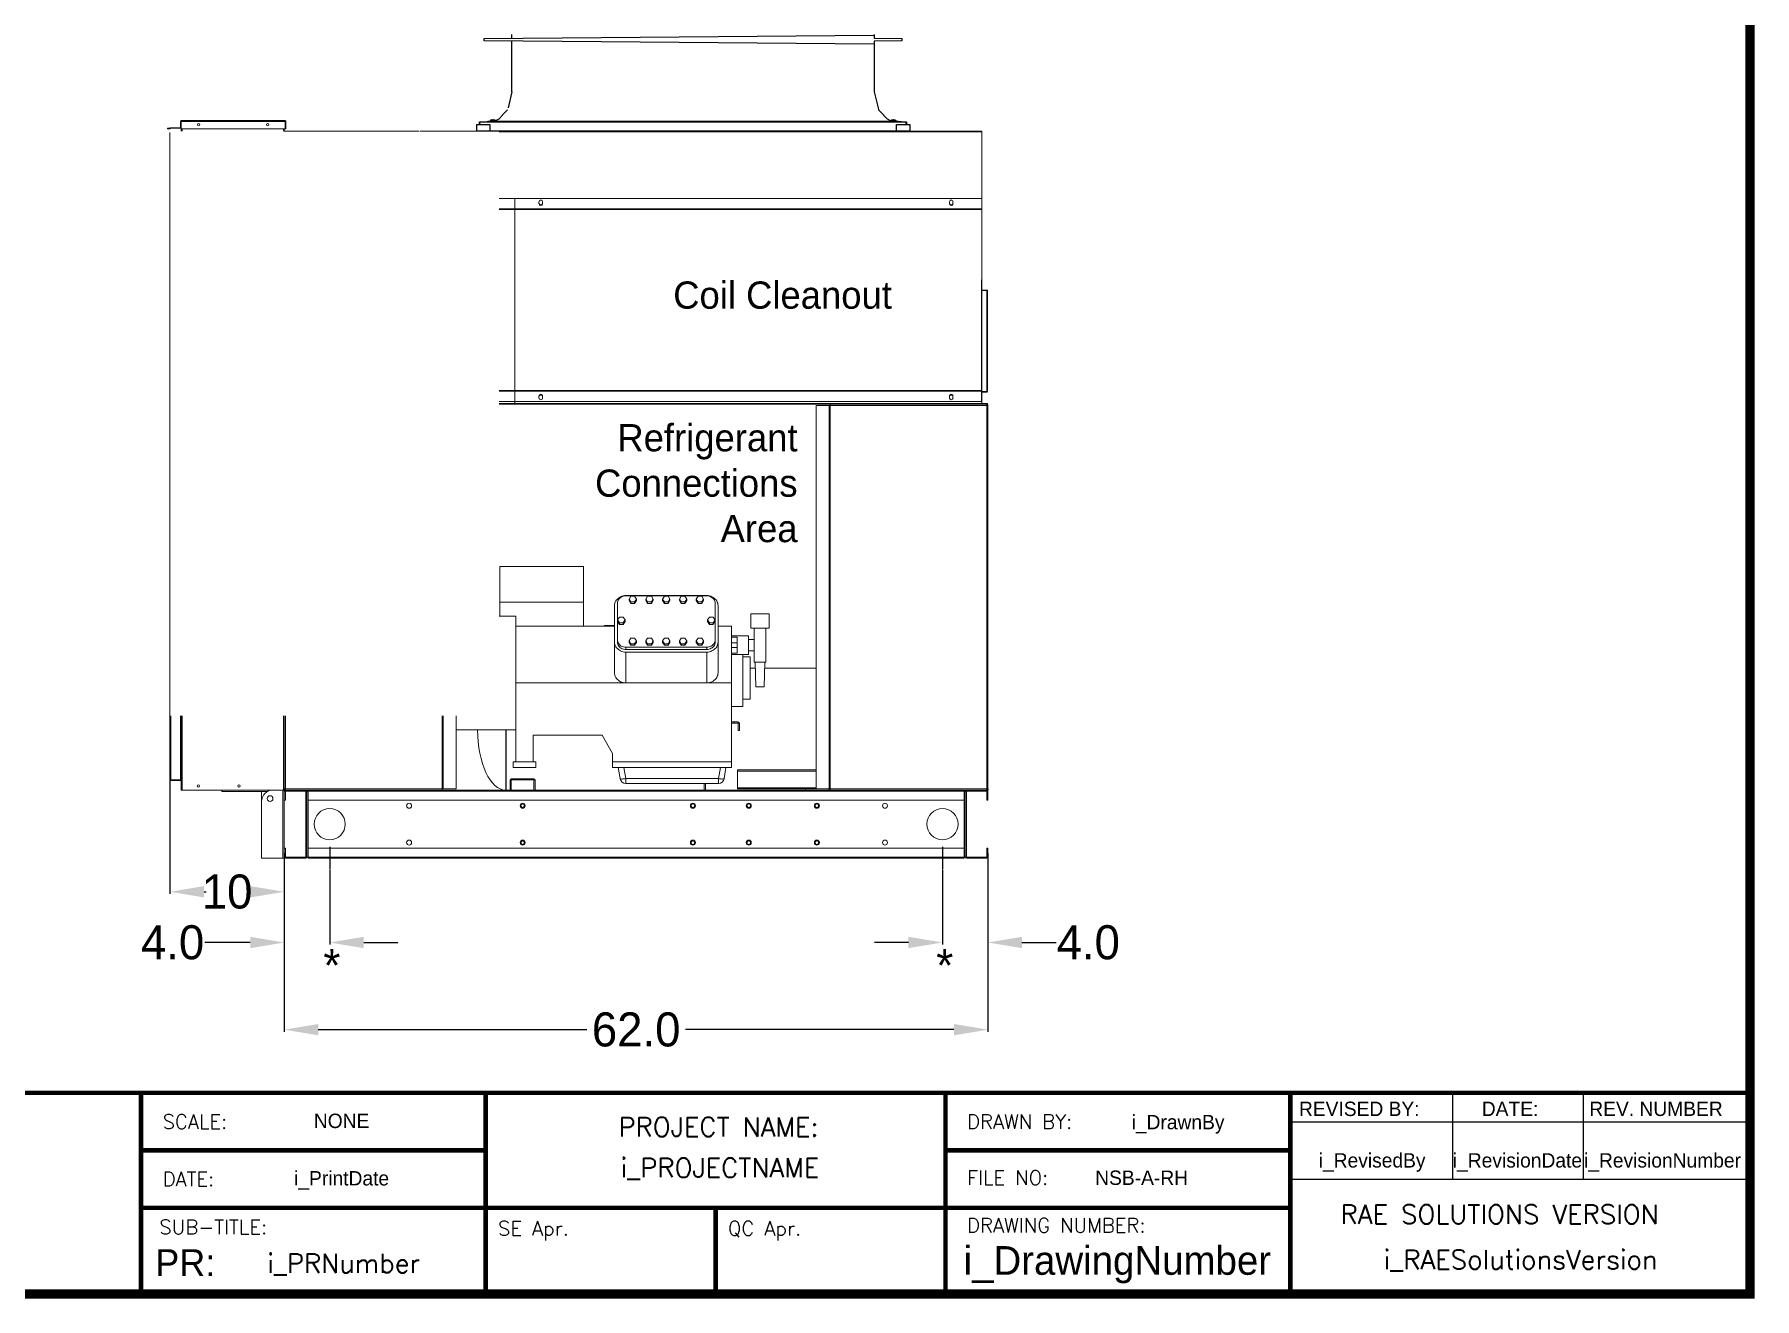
# Model space of a CAD drawing. Header units: inches. Extents: x 660 to 993, y -260 to -49.
# Drawn here: x 838.3 to 989.9, y -255.2 to -143.8 of the extents above; entities that cross this region are included whole.
import ezdxf
from ezdxf.enums import TextEntityAlignment as Align

# ---------------------------------------------------------------- set-up
doc = ezdxf.new("R2010")
doc.units = ezdxf.units.IN
doc.header["$MEASUREMENT"] = 0
doc.header["$PDSIZE"] = -1
doc.layers.add('L48', color=7, linetype='Continuous')
doc.styles.add('SIMPLEX', font='SIMPLEX')
doc.dimstyles.get("Standard").update_dxf_attribs({"dimtxt": 3, "dimasz": 3, "dimexe": 0.18, "dimexo": 0.0625, "dimgap": 0.09, "dimtad": 0, "dimtih": 1, "dimtoh": 1, "dimdec": 1, "dimzin": 0, "dimdsep": 46, "dimtxsty": 'Standard', "dimcen": 0.09, "dimadec": 0, "dimazin": 0, "dimtfac": 1, "dimtdec": 1, "dimtofl": 0, "dimtmove": 0, "dimatfit": 3, "dimfxl": 1, "dimtolj": 1, "dimtzin": 0, "dimarcsym": 0})

# ---------------------------------------------------------------- blocks, each defined once
blk = doc.blocks.new('*D20')
at = {"color": 0, "lineweight": -2}
for p, q in [((860.34, -215.98), (860.34, -231.7)), ((922.33, -215.98), (922.33, -231.7)), ((863.34, -231.52), (887, -231.52)), ((919.33, -231.52), (895.68, -231.52))]:
    blk.add_line(p, q, dxfattribs=at)
at = {"color": 0}
for points in [[(863.34, -231.02), (863.34, -232.02), (860.34, -231.52)], [(919.33, -231.02), (919.33, -232.02), (922.33, -231.52)]]:
    blk.add_solid(points, dxfattribs=at)
at = {"layer": 'Defpoints', "color": 0}
for p in [(860.34, -215.92), (922.33, -215.92), (860.34, -231.52)]:
    blk.add_point(p, dxfattribs=at)
at = {"color": 0, "insert": (891.34, -231.52), "char_height": 3, "attachment_point": 5}
blk.add_mtext('\\A1;62.0', dxfattribs=at)
blk = doc.blocks.new('*D21')
at = {"color": 0, "lineweight": -2}
for p, q in [((860.34, -216.47), (860.34, -224.02)), ((864.34, -217.47), (864.34, -224.02)), ((857.34, -223.84), (853.34, -223.84)), ((867.34, -223.84), (870.34, -223.84))]:
    blk.add_line(p, q, dxfattribs=at)
at = {"color": 0}
for points in [[(857.34, -223.34), (857.34, -224.34), (860.34, -223.84)], [(867.34, -223.34), (867.34, -224.34), (864.34, -223.84)]]:
    blk.add_solid(points, dxfattribs=at)
at = {"layer": 'Defpoints', "color": 0}
for p in [(860.34, -216.41), (864.34, -217.41), (860.34, -223.84)]:
    blk.add_point(p, dxfattribs=at)
at = {"color": 0, "insert": (850.5, -223.84), "char_height": 3, "attachment_point": 5}
blk.add_mtext('\\A1;4.0', dxfattribs=at)
blk = doc.blocks.new('*D22')
at = {"color": 0, "lineweight": -2}
for p, q in [((922.33, -216.37), (922.33, -224.02)), ((918.33, -217.47), (918.33, -224.02)), ((915.33, -223.84), (912.33, -223.84)), ((925.33, -223.84), (928.33, -223.84))]:
    blk.add_line(p, q, dxfattribs=at)
at = {"color": 0}
for points in [[(915.33, -223.34), (915.33, -224.34), (918.33, -223.84)], [(925.33, -223.34), (925.33, -224.34), (922.33, -223.84)]]:
    blk.add_solid(points, dxfattribs=at)
at = {"layer": 'Defpoints', "color": 0}
for p in [(922.33, -216.31), (918.33, -217.41), (922.33, -223.84)]:
    blk.add_point(p, dxfattribs=at)
at = {"color": 0, "insert": (931.17, -223.84), "char_height": 3, "attachment_point": 5}
blk.add_mtext('\\A1;4.0', dxfattribs=at)
blk = doc.blocks.new('*D23')
at = {"color": 0, "lineweight": -2}
for p, q in [((850.27, -209.57), (850.27, -219.55)), ((860.34, -216.47), (860.34, -219.55)), ((853.27, -219.37), (853.46, -219.37)), ((857.34, -219.37), (857.14, -219.37))]:
    blk.add_line(p, q, dxfattribs=at)
at = {"color": 0}
for points in [[(853.27, -218.87), (853.27, -219.87), (850.27, -219.37)], [(857.34, -218.87), (857.34, -219.87), (860.34, -219.37)]]:
    blk.add_solid(points, dxfattribs=at)
at = {"layer": 'Defpoints', "color": 0}
for p in [(850.27, -209.51), (860.34, -216.41), (850.27, -219.37)]:
    blk.add_point(p, dxfattribs=at)
at = {"color": 0, "insert": (855.3, -219.37), "char_height": 3, "attachment_point": 5}
blk.add_mtext('\\A1;10', dxfattribs=at)

msp = doc.modelspace()

# ---------------------------------------------------------------- linework, layer by layer
at = {"color": 7, "lineweight": 25}
for p, q in [((989.47, -254.81), (989.47, -52.31)), ((847.72, -237.09), (948.97, -237.09)), ((847.72, -254.81), (847.72, -237.09)), ((878.09, -237.09), (878.09, -254.81)), ((918.59, -237.09), (918.59, -247.22)), ((948.97, -237.09), (948.97, -254.81)), ((948.97, -237.09), (989.47, -237.09)), ((948.97, -237.09), (948.97, -239.63)), ((963.26, -237.09), (963.26, -244.69)), ((974.77, -237.09), (974.77, -244.69)), ((948.97, -239.63), (989.47, -239.63)), ((878.09, -242.16), (847.72, -242.16)), ((918.59, -242.16), (948.97, -242.16)), ((918.59, -247.22), (918.59, -242.16)), ((948.97, -244.69), (989.47, -244.69)), ((948.97, -247.22), (847.72, -247.22)), ((898.34, -247.22), (898.34, -254.81)), ((918.59, -247.22), (918.59, -254.81))]:
    msp.add_line(p, q, dxfattribs=at)
at = {"color": 7, "linetype": 'Continuous', "lineweight": 25}
for p, q in [((877.95, -144.18), (912.32, -143.88)), ((880.39, -144.16), (880.39, -143.83)), ((912.32, -143.83), (912.32, -144.16)), ((877.95, -144.4), (877.95, -144.18)), ((912.32, -144.7), (877.95, -144.4)), ((880.39, -148.88), (880.39, -144.42)), ((912.32, -144.16), (914.76, -144.18)), ((914.76, -144.4), (912.32, -144.42)), ((912.32, -144.42), (912.32, -148.88)), ((914.76, -144.18), (914.76, -144.4)), ((880.39, -148.88), (880.06, -150.31)), ((912.32, -148.88), (912.65, -150.31)), ((877.55, -151.54), (877.63, -151.54)), ((877.55, -151.71), (877.55, -151.55)), ((877.57, -151.71), (877.57, -151.55)), ((877.63, -151.54), (878.28, -151.53)), ((878.28, -151.54), (878.28, -151.46)), ((878.28, -151.46), (879.02, -151.46)), ((878.28, -151.54), (878.29, -151.54)), ((878.29, -151.54), (878.34, -151.54)), ((878.48, -151.46), (878.48, -151.43)), ((878.48, -151.43), (878.88, -151.43)), ((878.63, -151.34), (878.63, -151.34)), ((878.88, -151.43), (878.94, -151.43)), ((879.23, -151.28), (878.94, -151.43)), ((878.94, -151.43), (878.95, -151.46)), ((879.02, -151.46), (879.14, -151.46)), ((879.14, -151.46), (879.14, -151.54)), ((913.56, -151.5), (879.14, -151.5)), ((879.14, -151.53), (913.56, -151.53)), ((879.57, -150.94), (879.23, -151.28)), ((879.55, -150.94), (880.02, -150.48)), ((912.65, -150.31), (912.69, -150.48)), ((912.69, -150.48), (913.16, -150.94)), ((913.47, -151.28), (913.14, -150.94)), ((913.76, -151.43), (913.47, -151.28)), ((913.56, -151.54), (913.56, -151.46)), ((913.56, -151.46), (914.3, -151.46)), ((913.76, -151.46), (913.76, -151.43)), ((913.76, -151.43), (914.16, -151.43)), ((913.89, -151.34), (913.89, -151.34)), ((913.9, -151.34), (913.9, -151.34)), ((913.95, -151.35), (913.95, -151.34)), ((913.98, -151.34), (913.98, -151.35)), ((914.05, -151.34), (914.05, -151.34)), ((914.08, -151.34), (914.07, -151.34)), ((914.07, -151.34), (914.07, -151.35)), ((914.08, -151.35), (914.08, -151.34)), ((914.09, -151.34), (914.09, -151.34)), ((914.09, -151.34), (914.09, -151.35)), ((914.16, -151.43), (914.23, -151.43)), ((914.23, -151.43), (914.23, -151.46)), ((914.3, -151.46), (914.43, -151.46)), ((914.36, -151.54), (914.42, -151.54)), ((914.42, -151.54), (914.42, -151.54)), ((914.43, -151.46), (914.43, -151.54)), ((914.43, -151.53), (915.07, -151.54)), ((915.07, -151.54), (915.16, -151.54)), ((915.13, -151.71), (915.14, -151.55)), ((915.16, -151.55), (915.15, -151.71)), ((915.16, -151.54), (915.16, -151.55)), ((877.26, -151.77), (877.26, -152.36)), ((877.26, -151.77), (878.44, -151.77)), ((878.44, -152.36), (877.26, -152.36)), ((878.44, -151.77), (878.44, -152.36)), ((914.27, -152.36), (878.44, -152.36)), ((879.32, -151.77), (879.32, -151.77)), ((914.27, -152.36), (914.27, -151.77)), ((914.27, -151.77), (915.45, -151.77)), ((915.45, -152.36), (914.27, -152.36)), ((915.45, -151.77), (915.45, -152.36))]:
    msp.add_line(p, q, dxfattribs=at)
at = {"color": 7}
for p, q in [((864.34, -215.41), (864.34, -217.41)), ((918.33, -215.41), (918.33, -217.41))]:
    msp.add_line(p, q, dxfattribs=at)
at = {"color": 7, "lineweight": 25}
for points, const_width in [([(665.47, -254.81), (989.47, -254.81), (989.47, -52.31), (665.47, -52.31), (665.47, -254.81)], 0.81), ([(989.47, -237.09), (746.47, -237.09), (746.47, -254.81)], 0.405), ([(847.72, -237.09), (847.72, -254.81)], 0.405), ([(878.09, -237.09), (878.09, -254.81)], 0.405), ([(918.59, -237.09), (918.59, -254.81)], 0.405), ([(948.97, -254.81), (948.97, -237.09), (989.47, -237.09)], 0.405), ([(878.09, -242.16), (847.72, -242.16)], 0.405), ([(948.97, -242.16), (918.59, -242.16), (918.59, -254.81)], 0.405), ([(948.97, -247.22), (847.72, -247.22)], 0.405), ([(898.34, -247.22), (898.34, -254.81)], 0.405)]:
    msp.add_lwpolyline(points, dxfattribs=dict(at, const_width=const_width))
at = {"color": 7, "linetype": 'Continuous', "lineweight": 25}
for centre, radius, start, end in [((878.71, -151.64), 0.316, 111.9486, 137.4745), ((878.71, -151.64), 0.316, 42.5255, 68.0156), ((915.09, -151.71), 0.0591, 270, 359)]:
    msp.add_arc(centre, radius, start, end, dxfattribs=at)
for points, knots in [([(877.55, -151.55), (877.55, -151.54), (877.55, -151.54), (877.55, -151.54), (877.55, -151.54)], [0, 0, 0, 0, 0.999997, 1, 1, 1, 1]), ([(877.55, -151.55), (877.55, -151.55), (877.55, -151.55), (877.56, -151.55), (877.56, -151.55), (877.57, -151.55)], [0, 0, 0, 0, 0.5, 0.5, 1, 1, 1, 1]), ([(878.34, -151.54), (878.37, -151.54), (878.4, -151.54), (878.44, -151.54), (878.45, -151.54), (878.47, -151.54), (878.48, -151.54), (878.51, -151.54), (878.53, -151.54), (878.57, -151.54), (878.58, -151.54), (878.6, -151.54), (878.61, -151.54), (878.65, -151.54), (878.67, -151.54), (878.7, -151.54), (878.72, -151.54), (878.74, -151.54), (878.75, -151.54), (878.79, -151.54), (878.81, -151.54), (878.84, -151.54), (878.85, -151.54), (878.87, -151.54), (878.89, -151.54), (878.92, -151.54), (878.94, -151.54), (878.98, -151.54), (878.99, -151.54), (879.03, -151.54), (879.04, -151.54), (879.07, -151.54), (879.08, -151.54), (879.11, -151.54), (879.11, -151.54), (879.13, -151.54), (879.14, -151.54), (879.14, -151.54), (879.14, -151.54), (879.14, -151.54)], [0, 0, 0, 0, 0.125, 0.125, 0.15625, 0.15625, 0.1875, 0.1875, 0.25, 0.25, 0.28125, 0.28125, 0.3125, 0.3125, 0.375, 0.375, 0.40625, 0.40625, 0.4375, 0.4375, 0.5, 0.5, 0.53125, 0.53125, 0.5625, 0.5625, 0.625, 0.625, 0.6875, 0.6875, 0.75, 0.75, 0.8125, 0.8125, 0.875, 0.875, 0.9375, 0.9375, 1, 1, 1, 1]), ([(878.59, -151.35), (878.59, -151.35), (878.59, -151.35), (878.59, -151.35), (878.59, -151.35), (878.6, -151.34), (878.61, -151.34), (878.62, -151.34), (878.62, -151.34)], [0, 0, 0, 0, 0.014816, 0.128804, 0.369196, 0.609467, 0.853324, 1, 1, 1, 1]), ([(878.63, -151.34), (878.63, -151.34), (878.63, -151.34), (878.63, -151.34), (878.62, -151.34), (878.62, -151.34), (878.62, -151.34)], [0, 0, 0, 0, 0.327625, 0.645743, 0.962962, 1, 1, 1, 1]), ([(878.63, -151.34), (878.63, -151.34), (878.63, -151.34), (878.64, -151.35), (878.65, -151.35), (878.66, -151.35), (878.67, -151.35), (878.69, -151.34), (878.69, -151.34), (878.7, -151.34)], [0, 0, 0, 0, 0.095307, 0.250124, 0.40119, 0.547904, 0.692937, 0.839576, 1, 1, 1, 1]), ([(878.73, -151.34), (878.72, -151.34), (878.72, -151.34), (878.71, -151.34), (878.7, -151.34), (878.7, -151.34)], [0, 0, 0, 0, 0.5, 0.5, 1, 1, 1, 1]), ([(878.73, -151.34), (878.73, -151.34), (878.74, -151.34), (878.75, -151.35), (878.77, -151.35), (878.78, -151.35), (878.79, -151.35), (878.79, -151.34), (878.79, -151.34), (878.79, -151.34)], [0, 0, 0, 0, 0.154655, 0.309459, 0.460521, 0.607228, 0.75226, 0.898895, 1, 1, 1, 1]), ([(878.8, -151.34), (878.8, -151.34), (878.8, -151.34), (878.79, -151.34), (878.79, -151.34), (878.79, -151.34)], [0, 0, 0, 0, 0.336266, 0.673008, 1, 1, 1, 1]), ([(878.79, -151.34), (878.79, -151.34), (878.79, -151.34), (878.79, -151.34), (878.79, -151.34)], [0, 0, 0, 0, 0.722606, 1, 1, 1, 1]), ([(878.8, -151.34), (878.81, -151.34), (878.82, -151.34), (878.83, -151.35), (878.83, -151.35), (878.83, -151.35), (878.83, -151.35)], [0, 0, 0, 0, 0.310012, 0.620284, 0.923072, 1, 1, 1, 1]), ([(913.57, -151.54), (913.57, -151.54), (913.57, -151.54), (913.62, -151.54), (913.72, -151.54), (913.85, -151.54), (914, -151.54), (914.14, -151.54), (914.24, -151.54), (914.31, -151.54), (914.34, -151.54), (914.36, -151.54)], [0, 0, 0, 0, 0.08774, 0.218186, 0.348637, 0.479093, 0.609552, 0.740009, 0.870464, 0.911349, 1, 1, 1, 1]), ([(913.76, -151.42), (913.77, -151.41), (913.8, -151.39), (913.84, -151.36), (913.87, -151.35), (913.88, -151.34)], [0, 0, 0, 0, 0.351375, 0.742096, 1, 1, 1, 1]), ([(913.88, -151.35), (913.88, -151.35), (913.88, -151.35), (913.88, -151.35), (913.89, -151.35), (913.9, -151.34), (913.91, -151.34), (913.91, -151.34)], [0, 0, 0, 0, 0.0732586, 0.3003068, 0.5247839, 0.751732, 1, 1, 1, 1]), ([(913.89, -151.34), (913.9, -151.34), (913.9, -151.34), (913.9, -151.34), (913.9, -151.34), (913.9, -151.34)], [0, 0, 0, 0, 0.352869, 0.706243, 1, 1, 1, 1]), ([(913.93, -151.34), (913.93, -151.34), (913.93, -151.34), (913.93, -151.34), (913.92, -151.34), (913.92, -151.34), (913.91, -151.34), (913.91, -151.34)], [0, 0, 0, 0, 0.246496, 0.493367, 0.733073, 0.972083, 1, 1, 1, 1]), ([(913.93, -151.34), (913.93, -151.34), (913.94, -151.34), (913.95, -151.35), (913.96, -151.35), (913.97, -151.35), (913.98, -151.35), (914, -151.34), (914, -151.34), (914.01, -151.34)], [0, 0, 0, 0, 0.145992, 0.292129, 0.434742, 0.573234, 0.710145, 0.848574, 1, 1, 1, 1]), ([(913.95, -151.34), (913.95, -151.34), (913.94, -151.34), (913.94, -151.34), (913.94, -151.34)], [0, 0, 0, 0, 0.874189, 1, 1, 1, 1]), ([(913.95, -151.34), (913.96, -151.34), (913.96, -151.34), (913.97, -151.34), (913.98, -151.34), (913.98, -151.34)], [0, 0, 0, 0, 0.5, 0.5, 1, 1, 1, 1]), ([(913.99, -151.34), (913.99, -151.34), (913.99, -151.34), (913.98, -151.34), (913.98, -151.34)], [0, 0, 0, 0, 0.095383, 1, 1, 1, 1]), ([(914.03, -151.34), (914.03, -151.34), (914.03, -151.34), (914.02, -151.34), (914.01, -151.34), (914.01, -151.34), (914.01, -151.34), (914.01, -151.34)], [0, 0, 0, 0, 0.246483, 0.493347, 0.733061, 0.972099, 1, 1, 1, 1]), ([(914.03, -151.34), (914.04, -151.34), (914.05, -151.34), (914.06, -151.35), (914.07, -151.35), (914.08, -151.35), (914.09, -151.35), (914.09, -151.34), (914.09, -151.34), (914.09, -151.34)], [0, 0, 0, 0, 0.175487, 0.351146, 0.522558, 0.601245, 0.767206, 0.93307, 1, 1, 1, 1]), ([(914.05, -151.34), (914.05, -151.34), (914.05, -151.34), (914.05, -151.34), (914.05, -151.34)], [0, 0, 0, 0, 0.874185, 1, 1, 1, 1]), ([(914.05, -151.34), (914.05, -151.34), (914.06, -151.34), (914.06, -151.34), (914.07, -151.34), (914.07, -151.34), (914.07, -151.34), (914.07, -151.34)], [0, 0, 0, 0, 0.2464974, 0.4933322, 0.7330389, 0.972083, 1, 1, 1, 1]), ([(914.08, -151.34), (914.08, -151.34), (914.08, -151.34), (914.08, -151.34), (914.09, -151.34), (914.09, -151.34)], [0, 0, 0, 0, 0.1143518, 0.9074961, 1, 1, 1, 1]), ([(914.09, -151.34), (914.1, -151.34), (914.1, -151.34), (914.1, -151.34), (914.1, -151.34)], [0, 0, 0, 0, 0.874699, 1, 1, 1, 1]), ([(914.09, -151.34), (914.09, -151.34), (914.09, -151.34), (914.09, -151.34), (914.09, -151.34)], [0, 0, 0, 0, 0.4996563, 1, 1, 1, 1]), ([(914.1, -151.34), (914.12, -151.35), (914.15, -151.36), (914.19, -151.39), (914.22, -151.42), (914.23, -151.43)], [0, 0, 0, 0, 0.327422, 0.724009, 1, 1, 1, 1]), ([(914.43, -151.54), (914.44, -151.54), (914.47, -151.54), (914.53, -151.54), (914.6, -151.54), (914.65, -151.54), (914.69, -151.54), (914.71, -151.54), (914.71, -151.54), (914.7, -151.54), (914.67, -151.54), (914.62, -151.54), (914.56, -151.54), (914.49, -151.54), (914.45, -151.54), (914.43, -151.54)], [0, 0, 0, 0, 0.056542, 0.140133, 0.223723, 0.307311, 0.390897, 0.474479, 0.500668, 0.584253, 0.667837, 0.751422, 0.835011, 0.918601, 1, 1, 1, 1]), ([(915.14, -151.55), (915.14, -151.55), (915.15, -151.55), (915.15, -151.55), (915.16, -151.55), (915.16, -151.55)], [0, 0, 0, 0, 0.5, 0.5, 1, 1, 1, 1]), ([(877.55, -151.71), (877.55, -151.72), (877.55, -151.73), (877.56, -151.74), (877.56, -151.75), (877.58, -151.76), (877.58, -151.76), (877.6, -151.77), (877.6, -151.77), (877.61, -151.77)], [0, 0, 0, 0, 0.25, 0.25, 0.5, 0.5, 0.75, 0.75, 1, 1, 1, 1]), ([(877.63, -151.77), (877.62, -151.77), (877.6, -151.77), (877.59, -151.76), (877.57, -151.74), (877.57, -151.72), (877.57, -151.71)], [0, 0, 0, 0, 0.250003, 0.500004, 0.750006, 1, 1, 1, 1]), ([(915.08, -151.77), (915.09, -151.77), (915.09, -151.77), (915.11, -151.76), (915.11, -151.76), (915.12, -151.75), (915.13, -151.74), (915.13, -151.73), (915.13, -151.72), (915.13, -151.71)], [0, 0, 0, 0, 0.25, 0.25, 0.5, 0.5, 0.75, 0.75, 1, 1, 1, 1])]:
    msp.add_open_spline(points, degree=3, knots=knots, dxfattribs=at)
for points in [[(913.89, -151.34), (913.89, -151.34), (913.88, -151.34), (913.88, -151.35)], [(877.57, -151.71), (877.56, -151.71), (877.55, -151.71), (877.55, -151.71)], [(915.15, -151.71), (915.15, -151.71), (915.15, -151.71), (915.13, -151.71)]]:
    msp.add_open_spline(points, degree=3, dxfattribs=at)
at = {"color": 7, "lineweight": 25}
msp.add_point((948.97, -254.81), dxfattribs=at)
at = {"layer": 'L48', "color": 7, "linetype": 'Continuous', "lineweight": 15}
for p, q in [((851.27, -151.49), (851.19, -151.49)), ((851.19, -152.02), (851.19, -151.49)), ((851.27, -151.49), (851.27, -151.41)), ((851.27, -151.41), (860.41, -151.41)), ((860.41, -151.49), (851.27, -151.49)), ((851.27, -152.16), (851.27, -151.49)), ((851.27, -152.02), (851.27, -151.49)), ((860.41, -151.41), (860.41, -151.49)), ((860.41, -151.49), (860.41, -152.16)), ((860.41, -151.49), (860.41, -152.16)), ((860.49, -151.49), (860.41, -151.49)), ((860.49, -151.49), (860.49, -152.16)), ((850.3, -152.06), (850.05, -152.08)), ((850.05, -152.08), (850.05, -152.15)), ((850.3, -152.14), (850.05, -152.15)), ((850.27, -152.47), (850.27, -209.51)), ((850.27, -152.47), (850.27, -209.51)), ((850.3, -152.06), (851.19, -152.03)), ((850.3, -152.06), (850.3, -152.14)), ((850.3, -152.14), (851.2, -152.1)), ((851.27, -152.02), (851.19, -152.02)), ((851.19, -152.03), (851.2, -152.1)), ((851.27, -151.55), (851.27, -151.55)), ((851.27, -152.36), (851.27, -152.02)), ((860.41, -152.16), (851.27, -152.16)), ((851.34, -152.16), (851.34, -152.36)), ((860.27, -152.16), (860.27, -152.36)), ((860.34, -152.16), (860.34, -152.36)), ((860.34, -152.36), (872.22, -152.36)), ((860.49, -152.16), (860.41, -152.16)), ((872.3, -152.36), (921.8, -152.36)), ((879.27, -152.41), (921.8, -152.41)), ((921.8, -152.41), (921.8, -152.36)), ((921.8, -166.42), (921.8, -152.41)), ((879.27, -158.27), (921.75, -158.27)), ((880.65, -158.27), (880.65, -176.36)), ((882.78, -158.57), (882.78, -158.76)), ((883.09, -158.76), (883.09, -158.57)), ((918.94, -158.57), (918.94, -158.76)), ((919.25, -158.76), (919.25, -158.57)), ((879.27, -159.2), (921.75, -159.2)), ((879.27, -159.2), (921.75, -159.2)), ((879.27, -159.2), (921.75, -159.2)), ((879.27, -159.25), (921.75, -159.25)), ((921.75, -165.45), (921.75, -166.37)), ((921.75, -166.37), (921.75, -166.42)), ((921.75, -166.37), (921.75, -166.37)), ((921.75, -166.42), (921.8, -166.42)), ((921.75, -166.42), (921.75, -175.2)), ((921.8, -166.35), (922.23, -166.35)), ((921.8, -166.4), (922.23, -166.4)), ((921.8, -166.4), (922.23, -166.4)), ((921.8, -166.42), (921.8, -175.2)), ((922.23, -166.4), (922.23, -166.35)), ((922.23, -175.3), (922.23, -166.4)), ((922.23, -166.4), (922.28, -166.4)), ((922.28, -166.4), (922.28, -175.3)), ((879.27, -175.2), (921.75, -175.2)), ((879.27, -175.25), (921.75, -175.25)), ((879.27, -175.25), (921.75, -175.25)), ((882.78, -175.68), (882.78, -175.87)), ((883.09, -175.87), (883.09, -175.68)), ((918.94, -175.68), (918.94, -175.87)), ((919.25, -175.87), (919.25, -175.68)), ((921.8, -175.2), (921.75, -175.2)), ((921.75, -175.2), (921.75, -175.25)), ((921.75, -175.25), (921.75, -175.25)), ((921.75, -175.25), (921.75, -176.17)), ((921.8, -176.36), (921.8, -175.2)), ((922.23, -175.3), (921.8, -175.3)), ((922.23, -175.3), (921.8, -175.3)), ((922.23, -175.35), (921.8, -175.35)), ((922.28, -175.3), (922.23, -175.3)), ((922.23, -175.35), (922.23, -175.3)), ((879.27, -176.17), (921.75, -176.17)), ((879.27, -176.36), (921.55, -176.36)), ((879.27, -176.36), (921.8, -176.36)), ((879.27, -176.41), (921.55, -176.41)), ((907.19, -210.31), (907.19, -176.52)), ((907.19, -176.52), (908.33, -176.52)), ((908.33, -176.52), (908.33, -210.31)), ((908.44, -176.52), (908.33, -176.52)), ((908.33, -210.31), (908.33, -176.52)), ((908.33, -176.52), (908.33, -176.52)), ((908.44, -176.41), (908.44, -176.52)), ((908.44, -176.52), (908.44, -210.31)), ((922.23, -176.52), (908.44, -176.52)), ((921.55, -176.36), (921.55, -176.41)), ((921.55, -176.36), (921.8, -176.36)), ((921.55, -176.41), (921.65, -176.41)), ((922.23, -176.41), (921.65, -176.41)), ((921.8, -176.35), (922.05, -176.35)), ((921.8, -176.36), (921.8, -176.41)), ((921.8, -176.36), (921.8, -176.36)), ((922.05, -176.35), (922.05, -176.41)), ((922.05, -176.35), (922.3, -176.35)), ((922.23, -176.41), (922.3, -176.41)), ((922.23, -176.51), (922.23, -176.41)), ((922.23, -176.41), (922.23, -176.41)), ((922.23, -176.52), (922.23, -210.31)), ((922.33, -176.52), (922.23, -176.52)), ((922.3, -176.35), (922.3, -176.41)), ((922.33, -176.52), (922.33, -210.31)), ((879.32, -190.7), (886.7, -190.7)), ((879.32, -193.84), (879.32, -190.7)), ((886.7, -193.84), (886.7, -190.7)), ((879.32, -195.1), (879.32, -193.84)), ((879.32, -193.84), (886.7, -193.84)), ((886.7, -195.98), (886.7, -193.84)), ((889.69, -193.96), (889.69, -197.16)), ((897.56, -193.28), (890.44, -193.28)), ((897.56, -193.29), (890.44, -193.29)), ((890.71, -193.58), (890.87, -193.33)), ((890.87, -193.83), (890.71, -193.58)), ((890.71, -193.58), (890.71, -193.71)), ((890.87, -193.96), (890.71, -193.71)), ((890.87, -193.33), (891.2, -193.33)), ((891.2, -193.83), (890.87, -193.83)), ((890.87, -193.83), (890.87, -193.96)), ((891.2, -193.96), (890.87, -193.96)), ((891.2, -193.33), (891.36, -193.58)), ((891.36, -193.58), (891.2, -193.83)), ((891.36, -193.71), (891.2, -193.96)), ((891.2, -193.83), (891.2, -193.96)), ((891.36, -193.58), (891.36, -193.71)), ((892.19, -193.58), (892.35, -193.33)), ((892.35, -193.83), (892.19, -193.58)), ((892.19, -193.58), (892.19, -193.71)), ((892.35, -193.96), (892.19, -193.71)), ((892.35, -193.33), (892.68, -193.33)), ((892.68, -193.83), (892.35, -193.83)), ((892.35, -193.83), (892.35, -193.96)), ((892.68, -193.96), (892.35, -193.96)), ((892.68, -193.33), (892.84, -193.58)), ((892.84, -193.58), (892.68, -193.83)), ((892.84, -193.71), (892.68, -193.96)), ((892.68, -193.83), (892.68, -193.96)), ((892.84, -193.58), (892.84, -193.71)), ((893.67, -193.58), (893.83, -193.33)), ((893.83, -193.83), (893.67, -193.58)), ((893.67, -193.58), (893.67, -193.71)), ((893.83, -193.96), (893.67, -193.71)), ((893.83, -193.33), (894.16, -193.33)), ((894.16, -193.83), (893.83, -193.83)), ((893.83, -193.83), (893.83, -193.96)), ((894.16, -193.96), (893.83, -193.96)), ((894.16, -193.33), (894.32, -193.58)), ((894.32, -193.58), (894.16, -193.83)), ((894.32, -193.71), (894.16, -193.96)), ((894.16, -193.83), (894.16, -193.96)), ((894.32, -193.58), (894.32, -193.71)), ((895.15, -193.58), (895.31, -193.33)), ((895.15, -193.58), (895.15, -193.71)), ((895.31, -193.83), (895.15, -193.58)), ((895.31, -193.96), (895.15, -193.71)), ((895.31, -193.33), (895.64, -193.33)), ((895.31, -193.83), (895.31, -193.96)), ((895.64, -193.83), (895.31, -193.83)), ((895.64, -193.96), (895.31, -193.96)), ((895.64, -193.33), (895.8, -193.58)), ((895.8, -193.58), (895.64, -193.83)), ((895.8, -193.71), (895.64, -193.96)), ((895.64, -193.83), (895.64, -193.96)), ((895.8, -193.58), (895.8, -193.71)), ((896.63, -193.58), (896.8, -193.33)), ((896.63, -193.58), (896.63, -193.71)), ((896.8, -193.83), (896.63, -193.58)), ((896.8, -193.96), (896.63, -193.71)), ((896.8, -193.33), (897.12, -193.33)), ((896.8, -193.83), (896.8, -193.96)), ((897.12, -193.83), (896.8, -193.83)), ((897.12, -193.96), (896.8, -193.96)), ((897.12, -193.33), (897.28, -193.58)), ((897.28, -193.58), (897.12, -193.83)), ((897.28, -193.71), (897.12, -193.96)), ((897.12, -193.83), (897.12, -193.96)), ((897.28, -193.58), (897.28, -193.71)), ((898.31, -197.16), (898.31, -193.96)), ((880.74, -195.1), (879.27, -195.1)), ((880.74, -200.17), (880.74, -195.1)), ((889.44, -194.16), (889.44, -197.36)), ((889.71, -195.42), (889.88, -195.17)), ((889.87, -195.67), (889.71, -195.42)), ((889.71, -195.42), (889.71, -195.56)), ((889.88, -195.17), (890.2, -195.17)), ((890.2, -195.17), (890.36, -195.42)), ((890.36, -195.42), (890.2, -195.67)), ((890.36, -195.42), (890.36, -195.56)), ((897.63, -195.42), (897.79, -195.17)), ((897.8, -195.67), (897.63, -195.42)), ((897.63, -195.42), (897.63, -195.56)), ((897.79, -195.17), (898.12, -195.17)), ((898.12, -195.17), (898.28, -195.42)), ((898.28, -195.42), (898.12, -195.67)), ((898.28, -195.42), (898.28, -195.56)), ((898.56, -197.36), (898.56, -194.16)), ((901.44, -194.89), (901.44, -196.14)), ((901.44, -194.89), (903.07, -194.89)), ((903.07, -196.14), (903.07, -194.89)), ((889.44, -195.98), (880.74, -195.98)), ((888.56, -195.92), (888.56, -195.98)), ((888.56, -195.92), (889.44, -195.92)), ((889.87, -195.81), (889.71, -195.56)), ((889.87, -195.67), (889.87, -195.81)), ((890.2, -195.67), (889.87, -195.67)), ((890.2, -195.81), (889.87, -195.81)), ((890.36, -195.56), (890.2, -195.81)), ((890.2, -195.67), (890.2, -195.81)), ((897.8, -195.81), (897.63, -195.56)), ((898.12, -195.67), (897.8, -195.67)), ((897.8, -195.67), (897.8, -195.81)), ((898.12, -195.81), (897.8, -195.81)), ((898.28, -195.56), (898.12, -195.81)), ((898.12, -195.67), (898.12, -195.81)), ((899.75, -195.98), (898.56, -195.98)), ((899.75, -200.96), (899.75, -195.98)), ((901.25, -196.83), (899.75, -196.83)), ((900.25, -196.94), (899.75, -196.94)), ((900.25, -196.94), (900.25, -197.43)), ((901.25, -196.83), (901.25, -198.46)), ((901.44, -196.14), (903.07, -196.14)), ((901.75, -197.31), (901.75, -196.14)), ((902.75, -199.14), (902.75, -196.14)), ((889.44, -197.36), (889.44, -200.07)), ((889.69, -197.16), (889.69, -197.36)), ((890.44, -197.82), (890.44, -198.03)), ((890.44, -197.82), (897.56, -197.82)), ((890.44, -198.03), (897.56, -198.03)), ((890.44, -198.25), (897.56, -198.25)), ((890.44, -198.25), (890.44, -200.96)), ((890.71, -197.27), (890.87, -197.02)), ((890.71, -197.27), (890.71, -197.4)), ((890.87, -197.52), (890.71, -197.27)), ((890.87, -197.65), (890.71, -197.4)), ((890.87, -197.02), (891.2, -197.02)), ((890.87, -197.52), (890.87, -197.65)), ((891.2, -197.52), (890.87, -197.52)), ((891.2, -197.65), (890.87, -197.65)), ((891.2, -197.02), (891.36, -197.27)), ((891.36, -197.27), (891.2, -197.52)), ((891.36, -197.4), (891.2, -197.65)), ((891.2, -197.52), (891.2, -197.65)), ((891.36, -197.27), (891.36, -197.4)), ((892.19, -197.27), (892.35, -197.02)), ((892.35, -197.52), (892.19, -197.27)), ((892.19, -197.27), (892.19, -197.4)), ((892.35, -197.65), (892.19, -197.4)), ((892.35, -197.02), (892.68, -197.02)), ((892.68, -197.52), (892.35, -197.52)), ((892.35, -197.52), (892.35, -197.65)), ((892.68, -197.65), (892.35, -197.65)), ((892.68, -197.02), (892.84, -197.27)), ((892.84, -197.27), (892.68, -197.52)), ((892.84, -197.4), (892.68, -197.65)), ((892.68, -197.52), (892.68, -197.65)), ((892.84, -197.27), (892.84, -197.4)), ((893.67, -197.27), (893.83, -197.02)), ((893.83, -197.52), (893.67, -197.27)), ((893.67, -197.27), (893.67, -197.4)), ((893.83, -197.65), (893.67, -197.4)), ((893.83, -197.02), (894.16, -197.02)), ((893.83, -197.52), (893.83, -197.65)), ((894.16, -197.52), (893.83, -197.52)), ((894.16, -197.65), (893.83, -197.65)), ((894.16, -197.02), (894.32, -197.27)), ((894.32, -197.27), (894.16, -197.52)), ((894.32, -197.4), (894.16, -197.65)), ((894.16, -197.52), (894.16, -197.65)), ((894.32, -197.27), (894.32, -197.4)), ((895.15, -197.27), (895.31, -197.02)), ((895.31, -197.52), (895.15, -197.27)), ((895.15, -197.27), (895.15, -197.4)), ((895.31, -197.65), (895.15, -197.4)), ((895.31, -197.02), (895.64, -197.02)), ((895.64, -197.52), (895.31, -197.52)), ((895.31, -197.52), (895.31, -197.65)), ((895.64, -197.65), (895.31, -197.65)), ((895.64, -197.02), (895.8, -197.27)), ((895.8, -197.27), (895.64, -197.52)), ((895.8, -197.4), (895.64, -197.65)), ((895.64, -197.52), (895.64, -197.65)), ((895.8, -197.27), (895.8, -197.4)), ((896.63, -197.27), (896.8, -197.02)), ((896.63, -197.27), (896.63, -197.4)), ((896.8, -197.52), (896.63, -197.27)), ((896.8, -197.65), (896.63, -197.4)), ((896.8, -197.02), (897.12, -197.02)), ((896.8, -197.52), (896.8, -197.65)), ((897.12, -197.52), (896.8, -197.52)), ((897.12, -197.65), (896.8, -197.65)), ((897.12, -197.02), (897.28, -197.27)), ((897.28, -197.27), (897.12, -197.52)), ((897.28, -197.4), (897.12, -197.65)), ((897.12, -197.52), (897.12, -197.65)), ((897.28, -197.27), (897.28, -197.4)), ((897.56, -197.82), (897.56, -198.03)), ((897.56, -198.25), (897.56, -200.96)), ((898.31, -197.16), (898.31, -197.36)), ((898.56, -197.36), (898.56, -200.07)), ((900.25, -197.43), (899.75, -197.43)), ((900.25, -197.86), (899.75, -197.86)), ((900.25, -198.35), (899.75, -198.35)), ((899.75, -198.46), (901.25, -198.46)), ((900.25, -197.43), (900.25, -197.86)), ((900.25, -197.86), (900.25, -198.35)), ((900.75, -198.46), (900.75, -203.04)), ((901.75, -197.14), (901.25, -197.14)), ((901.25, -198.14), (901.75, -198.14)), ((901.75, -197.31), (901.75, -197.98)), ((901.75, -199.14), (901.75, -197.98)), ((901.38, -198.67), (900.75, -198.67)), ((901.38, -198.67), (901.38, -202.4)), ((901.83, -199.66), (901.38, -199.66)), ((901.75, -199.14), (902.75, -199.14)), ((901.82, -199.14), (901.89, -201.31)), ((902.62, -201.31), (902.69, -199.14)), ((907.19, -199.66), (902.67, -199.66)), ((880.74, -200.17), (880.74, -200.96)), ((880.74, -200.96), (880.74, -207.91)), ((890.44, -200.96), (880.74, -200.96)), ((890.44, -200.96), (897.56, -200.96)), ((899.75, -200.96), (897.56, -200.96)), ((899.75, -207.91), (899.75, -200.96)), ((902.62, -201.31), (901.89, -201.31)), ((899.75, -203.04), (900.75, -203.04)), ((900.75, -202.4), (901.38, -202.4)), ((850.34, -203.86), (850.34, -209.51)), ((850.34, -203.86), (850.34, -209.51)), ((851.19, -209.01), (851.19, -203.86)), ((851.19, -203.86), (851.19, -209.51)), ((851.19, -209.01), (851.19, -203.86)), ((851.19, -203.86), (851.19, -209.51)), ((851.27, -210.41), (851.27, -203.86)), ((851.27, -210.41), (851.27, -203.86)), ((851.34, -203.86), (851.34, -210.41)), ((851.34, -203.86), (851.34, -210.41)), ((860.27, -203.86), (860.27, -210.41)), ((860.34, -203.86), (860.34, -210.41)), ((860.45, -203.86), (860.45, -210.31)), ((874.24, -203.86), (874.24, -210.31)), ((874.34, -203.86), (874.34, -210.31)), ((874.34, -210.31), (874.34, -203.86)), ((875.49, -210.31), (875.49, -203.86)), ((899.75, -204.41), (899.97, -204.41)), ((899.75, -204.52), (899.97, -204.52)), ((899.97, -204.41), (899.97, -204.52)), ((900.34, -204.41), (899.97, -204.41)), ((900.34, -204.52), (899.97, -204.52)), ((900.34, -204.41), (900.34, -204.52)), ((900.34, -204.52), (900.45, -204.52)), ((900.34, -205.16), (900.34, -204.52)), ((900.45, -205.16), (900.45, -204.52)), ((875.49, -205.1), (880.74, -205.1)), ((879.85, -205.1), (879.85, -210.41)), ((879.87, -205.1), (879.87, -210.4)), ((879.88, -205.1), (879.88, -210.41)), ((882.27, -205.57), (886.15, -205.57)), ((882.27, -207.91), (882.27, -205.57)), ((886.15, -205.57), (888.35, -205.57)), ((888.35, -205.57), (889.26, -207.19)), ((900.45, -205.16), (900.34, -205.16)), ((889.26, -207.19), (889.26, -207.91)), ((851.19, -209.01), (851.27, -209.01)), ((851.19, -209.01), (851.19, -209.51)), ((880.5, -208.41), (880.5, -207.91)), ((880.5, -207.91), (882.5, -207.91)), ((882.5, -208.41), (880.5, -208.41)), ((882.5, -207.91), (882.5, -208.41)), ((889.26, -207.91), (899.75, -207.91)), ((889.26, -208.41), (889.26, -207.91)), ((889.26, -208.41), (899.75, -208.41)), ((889.93, -209.4), (889.75, -208.41)), ((890.25, -208.41), (890.42, -209.4)), ((898.59, -209.4), (898.76, -208.41)), ((899.25, -208.41), (899.08, -209.4)), ((899.75, -208.41), (899.75, -207.91)), ((907.19, -208.62), (900.26, -208.62)), ((900.26, -208.62), (900.26, -208.73)), ((900.26, -208.73), (900.26, -210.2)), ((900.26, -208.73), (907.19, -208.73)), ((850.27, -209.51), (850.34, -209.51)), ((850.34, -209.51), (851.19, -209.51)), ((850.34, -209.51), (850.34, -209.58)), ((850.34, -209.51), (851.27, -209.51)), ((850.34, -209.58), (851.27, -209.58)), ((851.19, -209.51), (851.27, -209.51)), ((851.19, -209.51), (851.19, -209.51)), ((851.34, -210.41), (851.27, -210.41)), ((860.27, -210.41), (851.34, -210.41)), ((854.84, -210.41), (854.84, -210.55)), ((858.84, -210.55), (854.84, -210.55)), ((858.34, -210.55), (858.34, -211.41)), ((858.84, -210.55), (858.34, -210.55)), ((860.21, -210.41), (860.21, -216.41)), ((860.21, -210.41), (860.21, -216.41)), ((860.34, -210.41), (860.27, -210.41)), ((860.34, -210.31), (860.45, -210.31)), ((860.34, -210.41), (860.34, -210.52)), ((860.45, -210.52), (860.34, -210.52)), ((860.34, -210.52), (860.34, -211.29)), ((860.45, -210.31), (874.24, -210.31)), ((860.45, -210.31), (860.45, -210.41)), ((860.45, -210.41), (860.45, -210.52)), ((862.24, -210.41), (860.45, -210.41)), ((862.24, -210.52), (860.45, -210.52)), ((860.45, -210.52), (860.45, -211.29)), ((862.24, -210.41), (874.24, -210.41)), ((862.24, -210.52), (862.24, -210.41)), ((862.24, -216.31), (862.24, -210.52)), ((862.34, -210.52), (862.24, -210.52)), ((862.34, -210.52), (862.34, -216.31)), ((862.34, -210.52), (862.45, -210.52)), ((920.23, -210.41), (862.45, -210.41)), ((862.45, -210.41), (862.45, -210.52)), ((920.23, -210.52), (862.45, -210.52)), ((862.45, -210.52), (862.45, -211.29)), ((862.45, -210.52), (862.45, -216.31)), ((862.45, -210.52), (862.45, -210.52)), ((874.24, -210.31), (874.24, -210.41)), ((874.24, -210.31), (874.34, -210.31)), ((874.34, -210.31), (874.34, -210.31)), ((874.34, -210.31), (875.49, -210.31)), ((879.85, -210.41), (879.87, -210.4)), ((879.87, -210.4), (879.88, -210.41)), ((880.34, -209.52), (880.24, -209.52)), ((880.24, -209.52), (880.24, -210.41)), ((880.34, -209.41), (880.34, -209.52)), ((882.34, -209.41), (880.34, -209.41)), ((882.34, -209.52), (880.34, -209.52)), ((880.34, -209.52), (880.34, -210.41)), ((882.34, -209.52), (882.34, -209.41)), ((882.45, -209.52), (882.34, -209.52)), ((882.34, -210.41), (882.34, -209.52)), ((882.45, -210.41), (882.45, -209.52)), ((890.42, -209.4), (898.59, -209.4)), ((890.42, -209.4), (890.42, -209.82)), ((898.59, -209.82), (890.42, -209.82)), ((897.34, -210.41), (897.34, -209.82)), ((897.45, -210.41), (897.45, -209.82)), ((898.59, -209.82), (898.59, -209.4)), ((900.26, -210.31), (900.26, -210.2)), ((900.26, -210.2), (907.19, -210.2)), ((900.26, -210.2), (900.26, -210.2)), ((900.26, -210.2), (907.19, -210.2)), ((900.26, -210.31), (908.26, -210.31)), ((906.25, -210.41), (906.25, -210.31)), ((906.26, -210.41), (906.26, -210.31)), ((908.33, -210.31), (907.19, -210.31)), ((908.26, -210.31), (908.32, -210.31)), ((908.26, -210.31), (908.26, -210.31)), ((908.26, -210.31), (908.26, -210.31)), ((908.26, -210.31), (908.26, -210.31)), ((908.26, -210.31), (908.26, -210.31)), ((908.26, -210.31), (908.26, -210.31)), ((908.26, -210.31), (908.26, -210.31)), ((908.26, -210.31), (908.26, -210.31)), ((908.26, -210.31), (908.26, -210.31)), ((908.26, -210.31), (908.26, -210.31)), ((908.32, -210.31), (908.44, -210.31)), ((908.32, -210.41), (908.32, -210.31)), ((908.44, -210.31), (908.33, -210.31)), ((908.33, -210.31), (908.33, -210.31)), ((922.23, -210.31), (908.44, -210.31)), ((908.44, -210.31), (908.44, -210.41)), ((920.44, -210.41), (908.44, -210.41)), ((920.23, -210.41), (920.23, -210.52)), ((920.28, -210.41), (920.23, -210.41)), ((920.23, -210.52), (920.23, -211.29)), ((920.33, -210.52), (920.23, -210.52)), ((920.23, -216.31), (920.23, -210.52)), ((920.23, -210.52), (920.23, -210.52)), ((920.28, -210.41), (920.28, -210.52)), ((920.33, -216.31), (920.33, -210.52)), ((920.44, -210.52), (920.33, -210.52)), ((920.44, -210.41), (920.44, -210.52)), ((920.44, -210.41), (922.23, -210.41)), ((920.44, -216.31), (920.44, -210.52)), ((920.44, -210.52), (922.23, -210.52)), ((922.33, -210.31), (922.23, -210.31)), ((922.23, -210.31), (922.23, -210.41)), ((922.23, -210.41), (922.34, -210.41)), ((922.23, -210.52), (922.23, -210.41)), ((922.33, -210.52), (922.23, -210.52)), ((922.23, -210.52), (922.23, -211.29)), ((922.33, -210.31), (922.34, -210.31)), ((922.33, -210.52), (922.33, -211.29)), ((922.34, -210.41), (922.34, -210.31)), ((858.34, -211.41), (858.34, -216.41)), ((860.34, -211.29), (860.34, -215.54)), ((860.45, -211.29), (860.34, -211.29)), ((920.23, -211.29), (862.45, -211.29)), ((862.45, -215.54), (862.45, -211.29)), ((920.23, -215.54), (920.23, -211.29)), ((922.23, -211.29), (922.33, -211.29)), ((860.21, -216.41), (858.34, -216.41)), ((860.21, -216.41), (860.34, -216.41)), ((860.21, -216.41), (860.21, -216.41)), ((860.34, -215.54), (860.45, -215.54)), ((860.34, -215.54), (860.34, -216.31)), ((860.34, -216.31), (860.34, -216.41)), ((860.34, -216.31), (860.45, -216.31)), ((860.45, -215.54), (860.45, -216.31)), ((860.45, -216.31), (860.45, -216.41)), ((860.45, -216.31), (862.24, -216.31)), ((860.45, -216.41), (862.24, -216.41)), ((862.24, -216.31), (862.34, -216.31)), ((862.24, -216.41), (862.24, -216.31)), ((862.34, -216.31), (862.45, -216.31)), ((920.23, -215.54), (862.45, -215.54)), ((862.45, -215.54), (862.45, -216.31)), ((920.23, -216.31), (862.45, -216.31)), ((862.45, -216.31), (862.45, -216.41)), ((862.45, -216.31), (862.45, -216.31)), ((920.23, -216.41), (862.45, -216.41)), ((920.23, -215.54), (920.23, -216.31)), ((920.23, -216.31), (920.23, -216.41)), ((920.33, -216.31), (920.23, -216.31)), ((920.23, -216.31), (920.23, -216.31)), ((920.33, -216.31), (920.44, -216.31)), ((920.44, -216.31), (920.44, -216.41)), ((922.23, -216.31), (920.44, -216.31)), ((922.23, -216.41), (920.44, -216.41)), ((922.23, -215.54), (922.23, -216.31)), ((922.33, -215.54), (922.23, -215.54)), ((922.23, -216.31), (922.33, -216.31)), ((922.23, -216.41), (922.23, -216.31)), ((922.33, -215.54), (922.33, -216.31))]:
    msp.add_line(p, q, dxfattribs=at)
at = {"layer": 'L48', "color": 7, "linetype": 'Continuous', "lineweight": 15, "flags": 128}
for points in [[(890.44, -193.28), (890.32, -193.28), (890.2, -193.3), (890.08, -193.33), (889.97, -193.38), (889.87, -193.43), (889.77, -193.5), (889.69, -193.58), (889.61, -193.66), (889.55, -193.75), (889.5, -193.85), (889.46, -193.95), (889.44, -194.06), (889.44, -194.16)], [(890.44, -193.29), (890.33, -193.3), (890.22, -193.32), (890.12, -193.35), (890.03, -193.4), (889.94, -193.46), (889.87, -193.52), (889.8, -193.6), (889.75, -193.68), (889.72, -193.77), (889.69, -193.86), (889.69, -193.96)], [(898.56, -194.16), (898.55, -194.06), (898.53, -193.95), (898.49, -193.85), (898.44, -193.75), (898.38, -193.66), (898.31, -193.58), (898.22, -193.5), (898.13, -193.43), (898.02, -193.38), (897.91, -193.33), (897.8, -193.3), (897.68, -193.28), (897.56, -193.28)], [(898.31, -193.96), (898.3, -193.86), (898.28, -193.77), (898.24, -193.68), (898.19, -193.6), (898.12, -193.52), (898.05, -193.46), (897.96, -193.4), (897.87, -193.35), (897.77, -193.32), (897.66, -193.3), (897.56, -193.29)], [(889.44, -197.36), (889.44, -197.47), (889.46, -197.58), (889.5, -197.68), (889.55, -197.78), (889.61, -197.87), (889.69, -197.95), (889.77, -198.03), (889.87, -198.09), (889.97, -198.15), (890.08, -198.19), (890.2, -198.23), (890.32, -198.25), (890.44, -198.25)], [(889.69, -197.16), (889.69, -197.25), (889.72, -197.35), (889.75, -197.43), (889.8, -197.52), (889.87, -197.59), (889.94, -197.66), (890.03, -197.72), (890.12, -197.76), (890.22, -197.8), (890.33, -197.82), (890.44, -197.82)], [(889.69, -197.36), (889.69, -197.46), (889.72, -197.55), (889.75, -197.64), (889.8, -197.72), (889.87, -197.8), (889.94, -197.87), (890.03, -197.92), (890.12, -197.97), (890.22, -198), (890.33, -198.02), (890.44, -198.03)], [(897.56, -197.82), (897.66, -197.82), (897.77, -197.8), (897.87, -197.76), (897.96, -197.72), (898.05, -197.66), (898.12, -197.59), (898.19, -197.52), (898.24, -197.43), (898.28, -197.35), (898.3, -197.25), (898.31, -197.16)], [(897.56, -198.03), (897.66, -198.02), (897.77, -198), (897.87, -197.97), (897.96, -197.92), (898.05, -197.87), (898.12, -197.8), (898.19, -197.72), (898.24, -197.64), (898.28, -197.55), (898.3, -197.46), (898.31, -197.36)], [(897.56, -198.25), (897.68, -198.25), (897.8, -198.23), (897.91, -198.19), (898.02, -198.15), (898.13, -198.09), (898.22, -198.03), (898.31, -197.95), (898.38, -197.87), (898.44, -197.78), (898.49, -197.68), (898.53, -197.58), (898.55, -197.47), (898.56, -197.36)], [(889.44, -200.07), (889.44, -200.18), (889.46, -200.28), (889.5, -200.38), (889.55, -200.48), (889.61, -200.57), (889.69, -200.66), (889.77, -200.73), (889.87, -200.8), (889.97, -200.86), (890.08, -200.9), (890.2, -200.93), (890.32, -200.95), (890.44, -200.96)], [(897.56, -200.96), (897.68, -200.95), (897.8, -200.93), (897.91, -200.9), (898.02, -200.86), (898.13, -200.8), (898.22, -200.73), (898.31, -200.66), (898.38, -200.57), (898.44, -200.48), (898.49, -200.38), (898.53, -200.28), (898.55, -200.18), (898.56, -200.07)], [(889.93, -209.4), (889.94, -209.42), (889.96, -209.43), (890, -209.43), (890.05, -209.44), (890.11, -209.44), (890.18, -209.43), (890.26, -209.43), (890.34, -209.42), (890.42, -209.4)], [(898.59, -209.4), (898.67, -209.42), (898.75, -209.43), (898.83, -209.43), (898.9, -209.44), (898.96, -209.44), (899.01, -209.43), (899.04, -209.43), (899.07, -209.42), (899.08, -209.4)], [(908.32, -210.41), (908.32, -210.39), (908.32, -210.37), (908.32, -210.35), (908.32, -210.34), (908.32, -210.32), (908.32, -210.31), (908.32, -210.31), (908.32, -210.31)]]:
    msp.add_lwpolyline(points, dxfattribs=at)
at = {"layer": 'L48', "color": 7, "linetype": 'Continuous', "lineweight": 15}
for centre, radius in [((852.8, -151.79), 0.0995), ((858.88, -151.79), 0.0995), ((852.77, -210.04), 0.0995), ((856.34, -210.04), 0.0995), ((859.09, -211.16), 0.25), ((864.34, -213.41), 1.37), ((871.34, -211.79), 0.219), ((881.34, -211.79), 0.219), ((881.34, -211.79), 0.156), ((896.34, -211.79), 0.219), ((896.34, -211.79), 0.156), ((901.26, -211.79), 0.219), ((901.26, -211.79), 0.156), ((907.26, -211.79), 0.219), ((907.26, -211.79), 0.156), ((913.26, -211.79), 0.219), ((918.33, -213.41), 1.37), ((871.34, -215.04), 0.219), ((881.34, -215.04), 0.219), ((881.34, -215.04), 0.156), ((896.34, -215.04), 0.219), ((896.34, -215.04), 0.156), ((901.26, -215.04), 0.219), ((901.26, -215.04), 0.156), ((907.26, -215.04), 0.219), ((907.26, -215.04), 0.156), ((913.26, -215.04), 0.219)]:
    msp.add_circle(centre, radius, dxfattribs=at)
for centre, radius, start, end in [((851.27, -151.49), 0.0757, 90, 180), ((851.27, -151.49), 0.001, 90, 180), ((860.41, -151.49), 0.0757, 0, 90), ((860.41, -151.49), 0.001, 0, 90), ((851.19, -152.02), 0.001, 272.5, 0), ((851.19, -152.02), 0.0757, 272.5, 343.347), ((882.94, -158.57), 0.156, 0, 180), ((882.94, -158.63), 0.203, 219.7036, 320.2964), ((882.94, -158.76), 0.156, 180, 0), ((882.94, -158.63), 0.203, 90, 125.3325), ((882.94, -158.63), 0.203, 54.6675, 90), ((919.1, -158.57), 0.156, 0, 180), ((919.1, -158.63), 0.203, 219.7036, 320.2964), ((919.1, -158.76), 0.156, 180, 0), ((919.1, -158.63), 0.203, 90, 125.3341), ((919.1, -158.63), 0.203, 54.6659, 90), ((922.23, -166.4), 0.0488, 0, 90), ((922.23, -166.4), 0.001, 0, 90), ((882.94, -175.68), 0.156, 0, 180), ((882.94, -175.81), 0.203, 90, 140.2964), ((882.94, -175.81), 0.203, 39.7036, 90), ((919.1, -175.68), 0.156, 0, 180), ((919.1, -175.81), 0.203, 90, 140.296), ((919.1, -175.81), 0.203, 39.704, 90), ((922.23, -175.3), 0.001, 270, 0), ((922.23, -175.3), 0.0488, 270, 0), ((882.94, -175.87), 0.156, 180, 0), ((882.94, -175.81), 0.203, 234.6672, 305.3328), ((919.1, -175.87), 0.156, 180, 0), ((919.1, -175.81), 0.203, 234.6676, 305.3324), ((900.34, -204.52), 0.106, 0, 90), ((900.34, -204.52), 0.001, 0, 90), ((850.34, -209.51), 0.0757, 180, 270), ((850.34, -209.51), 0.001, 180, 270), ((859.34, -211.41), 1, 90, 180), ((860.45, -210.52), 0.106, 90, 180), ((860.45, -210.52), 0.001, 90, 180), ((862.24, -210.52), 0.106, 360, 90), ((862.24, -210.52), 0.001, 0, 90), ((880.34, -209.52), 0.106, 90, 180), ((880.34, -209.52), 0.001, 90, 180), ((882.34, -209.52), 0.106, 0, 90), ((882.34, -209.52), 0.001, 0, 90), ((890.42, -209.32), 0.5, 190, 270), ((898.59, -209.32), 0.5, 270, 350), ((920.44, -210.52), 0.106, 90, 180), ((920.44, -210.52), 0.001, 90, 180), ((922.23, -210.52), 0.106, 0, 90), ((922.23, -210.52), 0.001, 0, 90), ((860.45, -216.31), 0.106, 180, 270), ((860.45, -216.31), 0.001, 180, 270), ((862.24, -216.31), 0.001, 270, 0), ((862.24, -216.31), 0.106, 270, 0), ((920.44, -216.31), 0.106, 180, 270), ((920.44, -216.31), 0.001, 180, 270), ((922.23, -216.31), 0.001, 270, 0), ((922.23, -216.31), 0.106, 270, 0)]:
    msp.add_arc(centre, radius, start, end, dxfattribs=at)
msp.add_ellipse((879.87, -205.04), major_axis=(0, 5.38), ratio=0.465116, start_param=1.582424, end_param=3.136731, dxfattribs=at)
for points, knots in [([(922.23, -176.52), (922.23, -176.5), (922.23, -176.47), (922.23, -176.44), (922.23, -176.41), (922.23, -176.41), (922.23, -176.41)], [0, 0, 0, 0, 0.249999, 0.500009, 0.749998, 1, 1, 1, 1]), ([(922.23, -176.41), (922.24, -176.41), (922.27, -176.41), (922.31, -176.44), (922.33, -176.47), (922.33, -176.5), (922.33, -176.52)], [0, 0, 0, 0, 0.249989, 0.499993, 0.749997, 1, 1, 1, 1]), ([(860.34, -210.31), (860.34, -210.32), (860.35, -210.35), (860.37, -210.38), (860.41, -210.41), (860.43, -210.41), (860.45, -210.41)], [0, 0, 0, 0, 0.250001, 0.5, 0.75, 1, 1, 1, 1]), ([(860.45, -210.41), (860.45, -210.41), (860.45, -210.41), (860.45, -210.38), (860.45, -210.35), (860.45, -210.32), (860.45, -210.31)], [0, 0, 0, 0, 0.250001, 0.499999, 0.75, 1, 1, 1, 1]), ([(922.23, -210.41), (922.23, -210.41), (922.23, -210.41), (922.23, -210.38), (922.23, -210.35), (922.23, -210.32), (922.23, -210.31)], [0, 0, 0, 0, 0.250001, 0.499999, 0.75, 1, 1, 1, 1]), ([(922.33, -210.31), (922.33, -210.32), (922.33, -210.35), (922.31, -210.38), (922.27, -210.41), (922.24, -210.41), (922.23, -210.41)], [0, 0, 0, 0, 0.250005, 0.499999, 0.750011, 1, 1, 1, 1])]:
    msp.add_open_spline(points, degree=3, knots=knots, dxfattribs=at)

# ---------------------------------------------------------------- texts
at = {"color": 7, "text_generation_flag": 2}
for p in [(865.29, -227.3), (919.28, -227.3)]:
    msp.add_text('*', height=2.89, dxfattribs=at).set_placement(p)
at = {"color": 7, "lineweight": 25}
for s, height, p in [('REVISED BY:', 1.2656, (949.73, -239.13)), ('DATE:', 1.266, (965.84, -239.13)), ('REV. NUMBER', 1.2656, (975.31, -239.13))]:
    msp.add_text(s, height=height, dxfattribs=at).set_placement(p)
at = {"color": 7, "lineweight": 25, "style": 'SIMPLEX'}
for s, height, p in [('SCALE:', 1.266, (849.62, -240.26)), ('DRAWN BY:', 1.266, (920.49, -240.26)), ('FILE NO:', 1.266, (920.49, -245.2)), ('DATE:', 1.266, (849.62, -245.32)), ('RAE SOLUTIONS VERSION', 1.6807, (953.4, -248.63)), ('SUB-TITLE:', 1.266, (849.34, -249.55)), ('SE Apr.', 1.266, (879.17, -249.67)), ('QC Apr.', 1.266, (899.42, -249.67)), ('DRAWING NUMBER:', 1.2656, (920.49, -249.39))]:
    msp.add_text(s, height=height, dxfattribs=at).set_placement(p)
at = {"color": 7, "lineweight": 25}
for s, height, p in [('NONE', 1.266, (865.39, -240.19)), ('i_DrawnBy', 1.266, (939.08, -240.3)), ('i_RevisedBy', 1.2656, (956.18, -243.67)), ('i_RevisionDate', 1.2656, (968.98, -243.67)), ('i_RevisionNumber', 1.2656, (981.76, -243.67)), ('i_PrintDate', 1.2656, (865.39, -245.25)), ('NSB-A-RH', 1.266, (935.87, -245.2)), ('i_DrawingNumber', 2.5312, (933.73, -253.12))]:
    msp.add_text(s, height=height, dxfattribs=at).set_placement(p, align=Align.CENTER)
at = {"color": 7, "lineweight": 25, "style": 'SIMPLEX'}
for s, height, p in [('PROJECT NAME:', 1.6807, (898.6, -240.93)), ('i_PROJECTNAME', 1.6807, (898.72, -244.53)), ('i_PRNumber', 1.681, (865.57, -252.95)), ('i_RAESolutionsVersion', 1.6807, (969.26, -252.62))]:
    msp.add_text(s, height=height, dxfattribs=at).set_placement(p, align=Align.CENTER)
at = {"color": 7, "lineweight": 25}
msp.add_text('PR:', height=2.373, dxfattribs=at).set_placement((854.26, -253.24), align=Align.RIGHT)
at = {"color": 7, "char_height": 2.4, "attachment_point": 9}
for s, insert in [('Coil Cleanout', (913.87, -168.03)), ('Refrigerant\\PConnections\\PArea', (905.56, -188.6))]:
    msp.add_mtext(s, dxfattribs=dict(at, insert=insert))

# ---------------------------------------------------------------- dimensions: what is measured, and where the dimension line sits
at = {"color": 7}
dim = msp.add_linear_dim(base=(850.27, -219.37), p1=(860.34, -216.41), p2=(850.27, -209.51), text='10', dimstyle='Standard', dxfattribs=at)
dim.commit()
dim.dimension.update_dxf_attribs({"geometry": '*D23', "text_midpoint": (855.3, -219.37)})
for base, p1, p2, picture, middle in [((860.34, -223.84), (864.34, -217.41), (860.34, -216.41), '*D21', (850.5, -223.84)), ((860.34, -231.52), (922.33, -215.92), (860.34, -215.92), '*D20', (891.34, -231.52))]:
    dim = msp.add_linear_dim(base=base, p1=p1, p2=p2, dimstyle='Standard', dxfattribs=at)
    dim.commit()
    dim.dimension.update_dxf_attribs({"geometry": picture, "text_midpoint": middle, "dimtype": 160})
dim = msp.add_linear_dim(base=(922.33, -223.84), p1=(918.33, -217.41), p2=(922.33, -216.31), dimstyle='Standard', dxfattribs=at)
dim.commit()
dim.dimension.update_dxf_attribs({"geometry": '*D22', "text_midpoint": (931.17, -223.84)})

doc.saveas('drawing.dxf')
